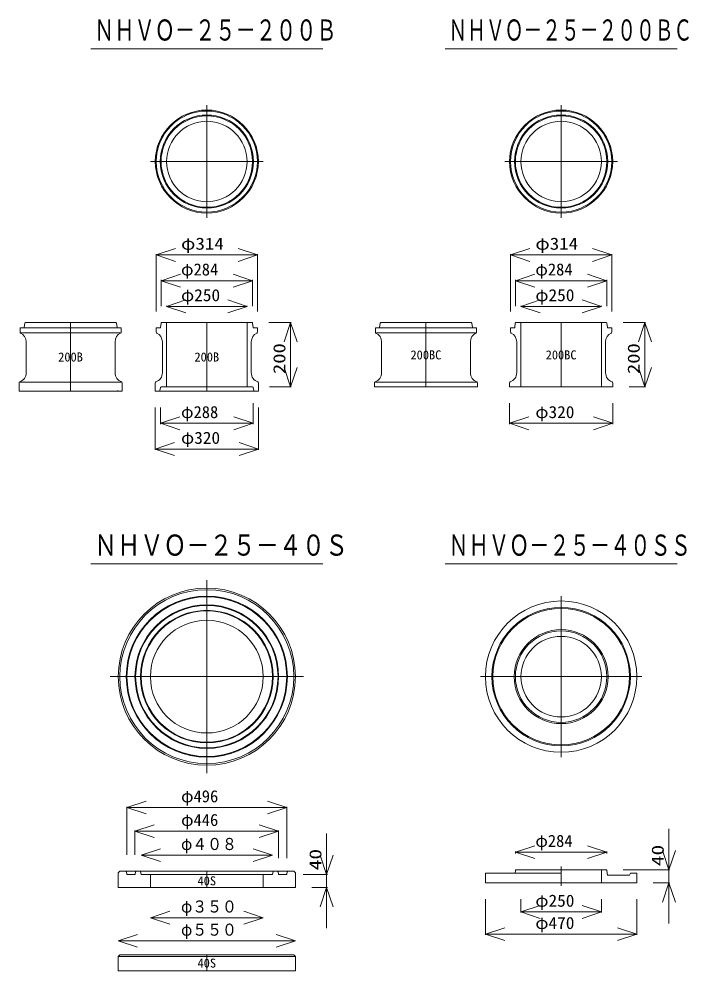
# Model space of a CAD drawing. Units: millimetres, scale not verified. Extents: x -6861 to 6861, y -5221 to 5221.
# Drawn here: x -2209 to -129, y -952 to 2005 of the extents above; entities that cross this region are included whole.
import ezdxf
from ezdxf.enums import TextEntityAlignment as Align

# ---------------------------------------------------------------- set-up
doc = ezdxf.new("R2010")
doc.units = ezdxf.units.MM
doc.header["$LTSCALE"] = 20
for name, color, linetype, lineweight in [('0-0_0', 7, 'Continuous', 18), ('0-4_TEMP', 3, 'Continuous', 18), ('0-5_細線', 7, 'Continuous', 18)]:
    doc.layers.add(name, color=color, linetype=linetype, lineweight=lineweight)
doc.layers.add('0-8_注釈', color=1, linetype='Continuous')
doc.styles.add('ＭＳ ゴシック', font='')
doc.styles.get('ＭＳ ゴシック').set_extended_font_data('MS Gothic')

msp = doc.modelspace()

# ---------------------------------------------------------------- linework, layer by layer
at = {"layer": '0-0_0'}
for p, q in [((-1985.84, 1912.64), (-1265.84, 1912.64)), ((-885.84, 1912.64), (-165.84, 1912.64)), ((-1625.84, 1737.64), (-1625.84, 1387.64)), ((-525.84, 1737.64), (-525.84, 1387.64)), ((-1800.84, 1562.64), (-1450.84, 1562.64)), ((-700.84, 1562.64), (-350.84, 1562.64)), ((-1782.84, 1272.64), (-1722.84, 1292.64)), ((-1782.84, 1096.44), (-1782.84, 1274.93)), ((-1782.84, 1272.64), (-1468.84, 1272.64)), ((-1782.84, 1272.64), (-1722.84, 1252.64)), ((-1468.84, 1272.64), (-1528.84, 1292.64)), ((-1468.84, 1272.64), (-1528.84, 1252.64)), ((-1468.84, 1096.44), (-1468.84, 1274.93)), ((-682.84, 1272.64), (-622.84, 1292.64)), ((-682.84, 1096.44), (-682.84, 1274.93)), ((-682.84, 1272.64), (-368.84, 1272.64)), ((-682.84, 1272.64), (-622.84, 1252.64)), ((-368.84, 1272.64), (-428.84, 1292.64)), ((-368.84, 1272.64), (-428.84, 1252.64)), ((-368.84, 1096.44), (-368.84, 1274.93)), ((-1767.84, 1192.64), (-1707.84, 1212.64)), ((-1483.84, 1192.64), (-1543.84, 1212.64)), ((-667.84, 1192.64), (-607.84, 1212.64)), ((-383.84, 1192.64), (-443.84, 1212.64)), ((-1767.84, 1113.44), (-1767.84, 1194.93)), ((-1483.84, 1192.64), (-1767.84, 1192.64)), ((-1767.84, 1192.64), (-1707.84, 1172.64)), ((-1483.84, 1192.64), (-1543.84, 1172.64)), ((-1483.84, 1113.44), (-1483.84, 1194.93)), ((-667.84, 1113.44), (-667.84, 1194.93)), ((-383.84, 1192.64), (-667.84, 1192.64)), ((-667.84, 1192.64), (-607.84, 1172.64)), ((-383.84, 1192.64), (-443.84, 1172.64)), ((-383.84, 1113.44), (-383.84, 1194.93)), ((-1750.84, 1112.64), (-1690.84, 1132.64)), ((-1500.84, 1112.64), (-1560.84, 1132.64)), ((-650.84, 1112.64), (-590.84, 1132.64)), ((-400.84, 1112.64), (-460.84, 1132.64)), ((-1750.84, 1113.44), (-1750.84, 1114.93)), ((-1500.84, 1112.64), (-1750.84, 1112.64)), ((-1750.84, 1112.64), (-1690.84, 1092.64)), ((-1500.84, 1112.64), (-1560.84, 1092.64)), ((-1500.84, 1113.44), (-1500.84, 1114.93)), ((-650.84, 1113.44), (-650.84, 1114.93)), ((-400.84, 1112.64), (-650.84, 1112.64)), ((-650.84, 1112.64), (-590.84, 1092.64)), ((-400.84, 1112.64), (-460.84, 1092.64)), ((-400.84, 1113.44), (-400.84, 1114.93)), ((-1433.04, 1062.64), (-1363.56, 1062.64)), ((-1365.84, 1062.64), (-1385.84, 1002.64)), ((-1365.84, 862.64), (-1365.84, 1062.64)), ((-1365.84, 1062.64), (-1345.84, 1002.64)), ((-333.04, 1062.64), (-263.56, 1062.64)), ((-265.84, 1062.64), (-285.84, 1002.64)), ((-265.84, 1062.64), (-265.84, 862.64)), ((-265.84, 1062.64), (-245.84, 1002.64)), ((-1365.84, 862.64), (-1385.84, 922.64)), ((-1365.84, 862.64), (-1345.84, 922.64)), ((-265.84, 862.64), (-285.84, 922.64)), ((-265.84, 862.64), (-245.84, 922.64)), ((-1431.04, 862.64), (-1363.56, 862.64)), ((-315.04, 862.64), (-263.56, 862.64)), ((-1785.84, 798.84), (-1785.84, 667.36)), ((-1769.84, 798.84), (-1769.84, 747.36)), ((-1481.84, 811.84), (-1481.84, 747.36)), ((-1465.84, 798.84), (-1465.84, 667.36)), ((-685.84, 811.84), (-685.84, 747.36)), ((-365.84, 811.84), (-365.84, 747.36)), ((-1769.84, 749.64), (-1709.84, 769.64)), ((-1481.84, 749.64), (-1541.84, 769.64)), ((-685.84, 749.64), (-625.84, 769.64)), ((-365.84, 749.64), (-425.84, 769.64)), ((-1481.84, 749.64), (-1769.84, 749.64)), ((-1769.84, 749.64), (-1709.84, 729.64)), ((-1481.84, 749.64), (-1541.84, 729.64)), ((-365.84, 749.64), (-685.84, 749.64)), ((-685.84, 749.64), (-625.84, 729.64)), ((-365.84, 749.64), (-425.84, 729.64)), ((-1785.84, 669.64), (-1725.84, 689.64)), ((-1465.84, 669.64), (-1525.84, 689.64)), ((-1465.84, 669.64), (-1785.84, 669.64)), ((-1785.84, 669.64), (-1725.84, 649.64)), ((-1465.84, 669.64), (-1525.84, 649.64)), ((-1985.84, 312.64), (-1265.84, 312.64)), ((-885.84, 312.64), (-165.84, 312.64)), ((-1625.84, 262.64), (-1625.84, -337.36)), ((-525.84, 212.64), (-525.84, -287.36)), ((-1925.84, -37.36), (-1325.84, -37.36)), ((-275.84, -37.36), (-775.84, -37.36)), ((-1873.84, -443.78), (-1813.84, -423.78)), ((-1873.84, -591.25), (-1873.84, -441.5)), ((-1377.84, -443.78), (-1437.84, -423.78)), ((-1377.84, -601.25), (-1377.84, -441.5)), ((-1873.84, -443.78), (-1377.84, -443.78)), ((-1873.84, -443.78), (-1813.84, -463.78)), ((-1377.84, -443.78), (-1437.84, -463.78)), ((-1848.84, -517.29), (-1788.84, -497.29)), ((-1402.84, -517.29), (-1462.84, -497.29)), ((-1848.84, -591.25), (-1848.84, -515.01)), ((-1848.84, -517.29), (-1402.84, -517.29)), ((-1848.84, -517.29), (-1788.84, -537.29)), ((-1402.84, -517.29), (-1462.84, -537.29)), ((-1402.84, -601.25), (-1402.84, -515.01)), ((-1253.92, -652.05), (-1253.92, -525.05)), ((-191.25, -637.36), (-191.25, -510.36)), ((-1253.92, -652.05), (-1253.92, -558.85)), ((-191.25, -637.36), (-191.25, -545.98)), ((-1829.84, -592.05), (-1769.84, -572.05)), ((-1421.84, -592.05), (-1481.84, -572.05)), ((-667.84, -582.36), (-607.84, -562.36)), ((-667.84, -586.56), (-667.84, -580.07)), ((-667.84, -582.36), (-383.84, -582.36)), ((-667.84, -582.36), (-607.84, -602.36)), ((-383.84, -582.36), (-443.84, -562.36)), ((-383.84, -582.36), (-443.84, -602.36)), ((-383.84, -586.56), (-383.84, -580.07)), ((-191.25, -637.36), (-211.25, -577.36)), ((-191.25, -637.36), (-171.25, -577.36)), ((-1421.84, -592.05), (-1829.84, -592.05)), ((-1829.84, -592.05), (-1769.84, -612.05)), ((-1421.84, -592.05), (-1481.84, -612.05)), ((-1253.92, -652.05), (-1273.92, -592.05)), ((-1253.92, -652.05), (-1233.92, -592.05)), ((-760.84, -647.36), (-525.84, -647.36)), ((-760.84, -647.36), (-760.84, -677.36)), ((-668.05, -639.12), (-669.02, -647.36)), ((-666.06, -637.36), (-385.62, -637.36)), ((-525.84, -627.36), (-525.84, -687.36)), ((-400.84, -637.36), (-400.84, -677.36)), ((-383.64, -639.12), (-381.84, -654.36)), ((-333.04, -637.36), (-188.97, -637.36)), ((-313.84, -654.36), (-310.84, -647.36)), ((-290.84, -647.36), (-310.84, -647.36)), ((-290.84, -647.36), (-290.84, -677.36)), ((-191.25, -637.36), (-191.25, -677.36)), ((-1327.04, -652.05), (-1251.63, -652.05)), ((-1253.92, -652.05), (-1253.92, -692.05)), ((-760.84, -677.36), (-290.84, -677.36)), ((-313.84, -654.36), (-381.84, -654.36)), ((-240.04, -677.36), (-188.97, -677.36)), ((-191.25, -677.36), (-211.25, -737.36)), ((-191.25, -677.36), (-171.25, -737.36)), ((-191.25, -677.36), (-191.25, -804.36)), ((-1300.04, -692.05), (-1251.63, -692.05)), ((-1253.92, -692.05), (-1273.92, -752.05)), ((-1253.92, -692.05), (-1233.92, -752.05)), ((-1253.92, -692.05), (-1253.92, -819.05)), ((-760.84, -728.16), (-760.84, -839.64)), ((-650.84, -728.16), (-650.84, -770.44)), ((-400.84, -728.16), (-400.84, -770.44)), ((-290.84, -728.16), (-290.84, -839.64)), ((-1800.84, -786.28), (-1740.84, -766.28)), ((-1450.84, -786.28), (-1510.84, -766.28)), ((-650.84, -768.16), (-590.84, -748.16)), ((-650.84, -768.16), (-400.84, -768.16)), ((-650.84, -768.16), (-590.84, -788.16)), ((-400.84, -768.16), (-460.84, -748.16)), ((-400.84, -768.16), (-460.84, -788.16)), ((-1450.84, -786.28), (-1800.84, -786.28)), ((-1800.84, -786.28), (-1740.84, -806.28)), ((-1450.84, -786.28), (-1510.84, -806.28)), ((-760.84, -837.36), (-700.84, -817.36)), ((-290.84, -837.36), (-350.84, -817.36)), ((-1900.84, -858.12), (-1840.84, -838.12)), ((-1350.84, -858.12), (-1410.84, -838.12)), ((-760.84, -837.36), (-290.84, -837.36)), ((-760.84, -837.36), (-700.84, -857.36)), ((-290.84, -837.36), (-350.84, -857.36)), ((-1900.84, -858.12), (-1350.84, -858.12)), ((-1900.84, -858.12), (-1840.84, -878.12)), ((-1350.84, -858.12), (-1410.84, -878.12))]:
    msp.add_line(p, q, dxfattribs=at)
for centre, radius in [((-1625.84, 1562.64), 160), ((-1625.84, 1562.64), 157), ((-525.84, 1562.64), 160), ((-525.84, 1562.64), 157), ((-1625.84, 1562.64), 144.5), ((-1625.84, 1562.64), 142), ((-1625.84, 1562.64), 125), ((-525.84, 1562.64), 144.5), ((-525.84, 1562.64), 142), ((-525.84, 1562.64), 125), ((-1625.84, -37.36), 275), ((-1625.84, -37.36), 270), ((-1625.84, -37.36), 250), ((-1625.84, -37.36), 248), ((-1625.84, -37.36), 223), ((-1625.84, -37.36), 221), ((-525.84, -37.36), 235), ((-525.84, -37.36), 215), ((-1625.84, -37.36), 206), ((-1625.84, -37.36), 204), ((-525.84, -37.36), 212), ((-1625.84, -37.36), 175), ((-525.84, -37.36), 146), ((-525.84, -37.36), 142), ((-525.84, -37.36), 125)]:
    msp.add_circle(centre, radius, dxfattribs=at)
for centre, start, end in [((-666.06, -639.36), 90, 173.29), ((-385.62, -639.36), 6.71, 90)]:
    msp.add_arc(centre, 2, start, end, dxfattribs=at)
at = {"layer": '0-4_TEMP'}
for p, q in [((-2048.81, 1062.64), (-2048.81, 849.64)), ((-1625.84, 1062.64), (-1625.84, 849.64)), ((-945.54, 1062.64), (-945.54, 862.64)), ((-525.84, 1062.64), (-525.84, 862.64)), ((-1625.84, -692.05), (-1625.84, -642.05)), ((-1625.84, -951.55), (-1625.84, -901.55))]:
    msp.add_line(p, q, dxfattribs=at)
at = {"layer": '0-5_細線'}
for p, q in [((-2205.81, 1045.64), (-2048.81, 1045.64)), ((-2205.81, 1032.61), (-2205.81, 1045.64)), ((-2195.04, 1045.64), (-2205.81, 1045.64)), ((-2193.06, 1047.35), (-2191.06, 1060.93)), ((-2189.09, 1062.64), (-1908.54, 1062.64)), ((-1891.81, 1045.64), (-2048.81, 1045.64)), ((-1906.56, 1060.93), (-1904.56, 1047.35)), ((-1891.81, 1045.64), (-1902.59, 1045.64)), ((-1891.81, 1045.64), (-1891.81, 1032.61)), ((-1772.07, 1045.64), (-1782.84, 1045.64)), ((-1782.84, 1032.61), (-1782.84, 1045.64)), ((-1770.09, 1047.35), (-1768.09, 1060.93)), ((-1766.12, 1062.64), (-1485.57, 1062.64)), ((-1750.84, 1062.64), (-1750.84, 862.64)), ((-1500.84, 1062.64), (-1500.84, 862.64)), ((-1483.59, 1060.93), (-1481.59, 1047.35)), ((-1468.84, 1045.64), (-1479.62, 1045.64)), ((-1468.84, 1045.64), (-1468.84, 1032.61)), ((-1102.54, 1045.64), (-945.54, 1045.64)), ((-1102.54, 1032.61), (-1102.54, 1045.64)), ((-1091.77, 1045.64), (-1102.54, 1045.64)), ((-1089.79, 1047.35), (-1087.79, 1060.93)), ((-1085.81, 1062.64), (-805.27, 1062.64)), ((-788.54, 1045.64), (-945.54, 1045.64)), ((-803.29, 1060.93), (-801.29, 1047.35)), ((-788.54, 1045.64), (-799.31, 1045.64)), ((-788.54, 1045.64), (-788.54, 1032.61)), ((-672.07, 1045.64), (-682.84, 1045.64)), ((-682.84, 1032.61), (-682.84, 1045.64)), ((-670.09, 1047.35), (-668.09, 1060.93)), ((-666.12, 1062.64), (-385.57, 1062.64)), ((-650.84, 1062.64), (-650.84, 862.64)), ((-400.84, 1062.64), (-400.84, 862.64)), ((-383.59, 1060.93), (-381.59, 1047.35)), ((-368.84, 1045.64), (-379.62, 1045.64)), ((-368.84, 1045.64), (-368.84, 1032.61)), ((-2202.81, 1030.64), (-2048.81, 1030.64)), ((-1894.81, 1030.64), (-2048.81, 1030.64)), ((-1099.54, 1030.64), (-945.54, 1030.64)), ((-791.54, 1030.64), (-945.54, 1030.64)), ((-2186.81, 906.56), (-2186.81, 1002.73)), ((-1910.81, 1002.73), (-1910.81, 906.56)), ((-1763.84, 906.56), (-1763.84, 1002.73)), ((-1487.84, 1002.73), (-1487.84, 906.56)), ((-1083.54, 906.56), (-1083.54, 1002.73)), ((-807.54, 1002.73), (-807.54, 906.56)), ((-663.84, 906.56), (-663.84, 1002.73)), ((-387.84, 1002.73), (-387.84, 906.56)), ((-2208.81, 849.64), (-2208.81, 875.44)), ((-2205.81, 877.64), (-2048.81, 877.64)), ((-1891.81, 877.64), (-2048.81, 877.64)), ((-1888.81, 875.44), (-1888.81, 849.64)), ((-1785.84, 849.64), (-1785.84, 875.44)), ((-1770.09, 860.92), (-1771.43, 851.36)), ((-1768.1, 862.64), (-1625.84, 862.64)), ((-1483.58, 862.64), (-1625.84, 862.64)), ((-1481.6, 860.92), (-1480.26, 851.36)), ((-1465.84, 875.44), (-1465.84, 849.64)), ((-1105.54, 862.64), (-1105.54, 875.44)), ((-785.54, 862.64), (-1105.54, 862.64)), ((-1102.54, 877.64), (-945.54, 877.64)), ((-788.54, 877.64), (-945.54, 877.64)), ((-785.54, 875.44), (-785.54, 862.64)), ((-685.84, 862.64), (-685.84, 875.44)), ((-2208.81, 849.64), (-1888.81, 849.64)), ((-1785.84, 849.64), (-1465.84, 849.64)), ((-1895.84, -642.05), (-1900.84, -647.05)), ((-1900.84, -647.05), (-1900.84, -692.05)), ((-1895.84, -642.05), (-1833.48, -642.05)), ((-1875.52, -643.66), (-1874.16, -650.44)), ((-1848.52, -650.44), (-1847.16, -643.66)), ((-1833.48, -642.05), (-1845.2, -642.05)), ((-1833.48, -642.05), (-1418.2, -642.05)), ((-1831.52, -643.66), (-1830.16, -650.44)), ((-1420.16, -643.66), (-1421.52, -650.44)), ((-1418.2, -642.05), (-1406.48, -642.05)), ((-1418.2, -642.05), (-1355.84, -642.05)), ((-1403.16, -650.44), (-1404.52, -643.66)), ((-1376.16, -643.66), (-1377.52, -650.44)), ((-1350.84, -647.05), (-1355.84, -642.05)), ((-1350.84, -647.05), (-1350.84, -692.05)), ((-1872.2, -652.05), (-1850.48, -652.05)), ((-1625.84, -652.05), (-1828.2, -652.05)), ((-1800.84, -692.05), (-1800.84, -652.05)), ((-1625.84, -652.05), (-1423.48, -652.05)), ((-1450.84, -692.05), (-1450.84, -652.05)), ((-1379.48, -652.05), (-1401.2, -652.05)), ((-1900.84, -692.05), (-1350.84, -692.05)), ((-1895.84, -901.55), (-1900.84, -906.55)), ((-1900.84, -906.55), (-1625.84, -906.55)), ((-1900.84, -906.55), (-1900.84, -951.55)), ((-1895.84, -901.55), (-1355.84, -901.55)), ((-1350.84, -906.55), (-1625.84, -906.55)), ((-1350.84, -906.55), (-1355.84, -901.55)), ((-1350.84, -906.55), (-1350.84, -951.55)), ((-1900.84, -951.55), (-1350.84, -951.55))]:
    msp.add_line(p, q, dxfattribs=at)
msp.add_lwpolyline([(-365.84, 875.44), (-365.84, 862.64), (-685.84, 862.64)], dxfattribs=at)
for centre, radius, start, end in [((-2195.04, 1047.64), 2, 270, 351.633), ((-2189.09, 1060.64), 2, 90, 171.634), ((-1908.54, 1060.64), 2, 8.366, 90), ((-1902.59, 1047.64), 2, 188.367, 270), ((-1772.07, 1047.64), 2, 270, 351.633), ((-1766.12, 1060.64), 2, 90, 171.634), ((-1485.57, 1060.64), 2, 8.366, 90), ((-1479.62, 1047.64), 2, 188.367, 270), ((-1091.77, 1047.64), 2, 270, 351.633), ((-1085.81, 1060.64), 2, 90, 171.634), ((-805.27, 1060.64), 2, 8.366, 90), ((-799.31, 1047.64), 2, 188.367, 270), ((-672.07, 1047.64), 2, 270, 351.633), ((-666.12, 1060.64), 2, 90, 171.634), ((-385.57, 1060.64), 2, 8.366, 90), ((-379.62, 1047.64), 2, 188.367, 270), ((-2202.81, 1032.61), 3, 180, 244.897), ((-2216.81, 1002.73), 30, 0, 64.897), ((-1880.81, 1002.73), 30, 115.103, 180), ((-1894.81, 1032.61), 3, 295.103, 0), ((-1779.84, 1032.61), 3, 180, 244.897), ((-1793.84, 1002.73), 30, 0, 64.897), ((-1457.84, 1002.73), 30, 115.103, 180), ((-1471.84, 1032.61), 3, 295.103, 0), ((-1099.54, 1032.61), 3, 180, 244.897), ((-1113.54, 1002.73), 30, 0, 64.897), ((-777.54, 1002.73), 30, 115.103, 180), ((-791.54, 1032.61), 3, 295.103, 0), ((-679.84, 1032.61), 3, 180, 244.897), ((-693.84, 1002.73), 30, 0, 64.897), ((-357.84, 1002.73), 30, 115.103, 180), ((-371.84, 1032.61), 3, 295.103, 0), ((-2216.81, 906.56), 30, 289.471, 0), ((-1880.81, 906.56), 30, 180, 250.529), ((-1793.84, 906.56), 30, 289.471, 0), ((-1457.84, 906.56), 30, 180, 250.529), ((-1113.54, 906.56), 30, 289.471, 0), ((-777.54, 906.56), 30, 180, 250.529), ((-693.84, 906.56), 30, 289.471, 0), ((-357.84, 906.56), 30, 180, 250.529), ((-2205.81, 875.44), 3, 109.47, 179.998), ((-1891.81, 875.44), 3, 0.002, 70.53), ((-1782.84, 875.44), 3, 109.47, 179.998), ((-1768.1, 860.64), 2, 90, 172.001), ((-1483.58, 860.64), 2, 7.999, 90), ((-1468.84, 875.44), 3, 0.002, 70.53), ((-1102.54, 875.44), 3, 109.47, 179.998), ((-788.54, 875.44), 3, 0.002, 70.53), ((-682.84, 875.44), 3, 109.47, 179.998), ((-368.84, 875.44), 3, 0.002, 70.53), ((-1901.25, 851.64), 2, 187.999, 270), ((-1478.28, 851.64), 2, 187.999, 270), ((-1877.48, -644.05), 2, 11.309, 90), ((-1872.2, -650.05), 2, 191.309, 270), ((-1850.48, -650.05), 2, 270, 348.691), ((-1845.2, -644.05), 2, 90, 168.691), ((-1833.48, -644.05), 2, 11.309, 90), ((-1828.2, -650.05), 2, 191.309, 270), ((-1423.48, -650.05), 2, 270, 348.691), ((-1418.2, -644.05), 2, 90, 168.691), ((-1406.48, -644.05), 2, 11.309, 90), ((-1401.2, -650.05), 2, 191.309, 270), ((-1379.48, -650.05), 2, 270, 348.691), ((-1374.2, -644.05), 2, 90, 168.691)]:
    msp.add_arc(centre, radius, start, end, dxfattribs=at)

# ---------------------------------------------------------------- texts
at = {"layer": '0-0_0', "style": 'ＭＳ ゴシック'}
for s, height, width, p in [('ＮＨＶＯ－２５－２００Ｂ', 65.69, 0.7, (-1975.84, 1918.68)), ('ＮＨＶＯ－２５－２００ＢＣ', 65.69, 0.65, (-875.84, 1918.68)), ('φ314', 37.54, 1.15, (-1705.84, 1277.52)), ('φ314', 37.54, 1.15, (-605.84, 1277.52)), ('φ250', 37.54, 1.05, (-1705.84, 1117.52)), ('φ250', 37.54, 1.05, (-605.84, 1117.52)), ('φ320', 37.54, 1.05, (-605.84, 754.52)), ('φ320', 37.54, 1.05, (-1705.84, 674.52)), ('ＮＨＶＯ－２５－４０Ｓ', 65.69, 0.8, (-1975.84, 318.68)), ('ＮＨＶＯ－２５－４０ＳＳ', 65.69, 0.7, (-875.84, 318.68)), ('φ４０８', 37.54, 0.9, (-1705.84, -587.17)), ('φ３５０', 37.54, 0.9, (-1705.84, -781.4)), ('φ250', 37.54, 1.05, (-605.84, -763.28)), ('φ470', 37.54, 1.05, (-605.84, -832.48)), ('φ５５０', 37.54, 0.9, (-1705.84, -853.24))]:
    msp.add_text(s, height=height, dxfattribs=dict(at, width=width)).set_placement(p, align=Align.BOTTOM_LEFT)
for s, p in [('φ284', (-1705.84, 1197.52)), ('φ284', (-605.84, 1197.52)), ('φ288', (-1705.84, 754.52)), ('φ496', (-1705.84, -438.9)), ('φ446', (-1705.84, -512.41)), ('φ284', (-605.84, -577.48))]:
    msp.add_text(s, height=37.54, dxfattribs=at).set_placement(p, align=Align.BOTTOM_LEFT)
for s, width, p in [('200', 1.25, (-1370.72, 902.64)), ('200', 1.25, (-270.72, 902.64)), ('40', 1.3, (-1258.8, -638.85)), ('40', 1.3, (-196.13, -625.98))]:
    msp.add_text(s, height=37.54, rotation=90, dxfattribs=dict(at, width=width)).set_placement(p, align=Align.BOTTOM_LEFT)
at = {"layer": '0-8_注釈', "style": 'ＭＳ ゴシック'}
for s, p in [('200BC', (-993.54, 939.6)), ('200BC', (-573.84, 939.6)), ('200B', (-2087.21, 933.1)), ('200B', (-1664.24, 933.1)), ('40S', (-1654.64, -694.04)), ('40S', (-1654.64, -949.59))]:
    msp.add_text(s, height=28.15, dxfattribs=at).set_placement(p, align=Align.BOTTOM_LEFT)

doc.saveas('drawing.dxf')
